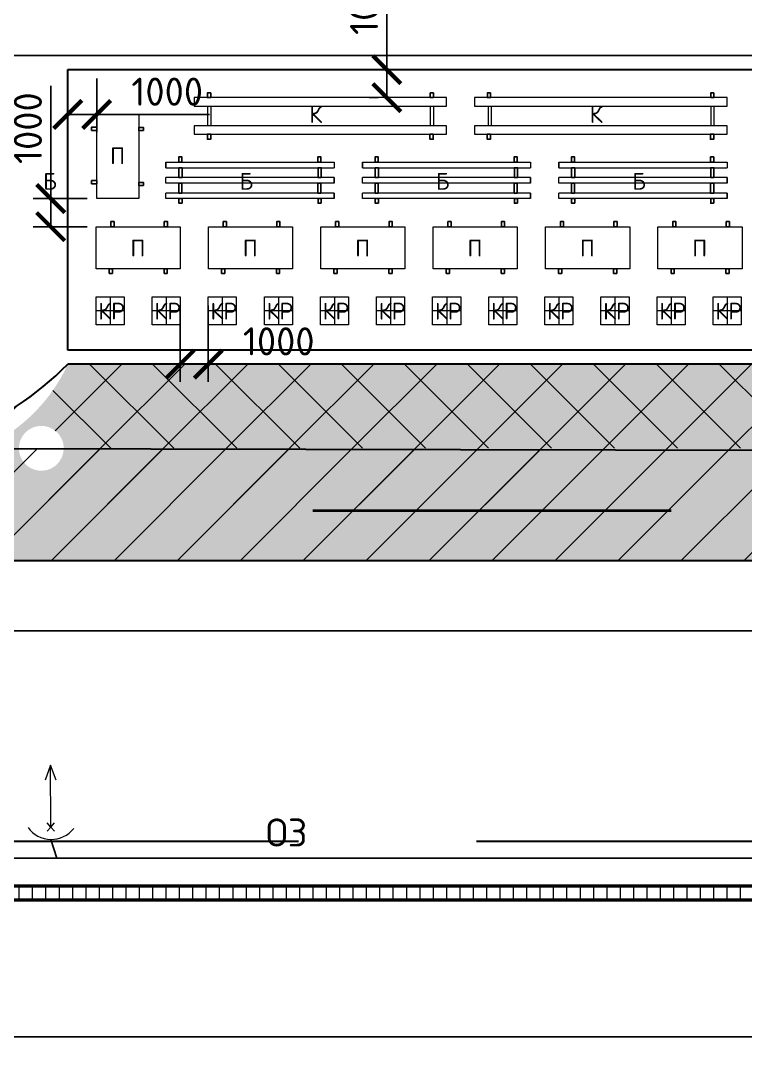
# Model space of a CAD drawing. Header units: millimetres. Extents: x -782 to 10910, y 3841 to 9763.
# Drawn here: x -583.3 to -531.6, y 4421.6 to 4495.3 of the extents above; entities that cross this region are included whole.
import ezdxf

# ---------------------------------------------------------------- set-up
doc = ezdxf.new("R2010")
doc.units = ezdxf.units.MM
doc.linetypes.add('штриховая2', pattern=[9.524999999999999, 6.349999999999999, -3.174999999999999])
doc.layers.add('!ОНенес!', color=6, linetype='Continuous', lineweight=40)
doc.layers.add('красный', color=1, linetype='Continuous', lineweight=30)
doc.layers.add('1', color=7, linetype='Continuous')
doc.styles.add('2.5', font='isocpeur.ttf', dxfattribs={"height": 2})
doc.styles.add('Isocpeur', font='isocpeur.ttf')
doc.dimstyles.new('М500 стройгенп', dxfattribs={"dimtxt": 2, "dimasz": 2, "dimexe": 1.25, "dimexo": 0.625, "dimtad": 1, "dimlfac": 500, "dimtxsty": '2.5', "dimblk": 'ARCHTICK', "dimcen": 2.5, "dimadec": 0, "dimazin": 0, "dimtfac": 1, "dimtmove": 0, "dimatfit": 3, "dimfxl": 1, "dimarcsym": 0})
pattern_1 = [(49.99999999999999, (0, 0), (4.5546167249001, -0.3984771384725772), [0.4762500000000001, -5.23875]), (355, (0, 0), (-0.8810855356242335, 4.776421130975879), [0.381, -4.19101460425]), (100.4514447, (0.379550175, -0.0332063375), (3.673531177258832, 4.377943797804877), [0.40475022, -4.452256114999999]), (46.18420000000002, (0, 1.27), (6.776976022303248, -1.051058198318179), [0.7143749999999999, -7.858124999999999]), (96.63555760999996, (0.5647475000000001, 1.1824125), (5.935103351287576, 6.185653114943038), [0.6071255785, -6.678390204]), (351.1841511700001, (0, 1.27), (5.935103351624426, 6.185653114638317), [0.5714991767500001, -6.286493298]), (21, (0.635, 0.9525000000000001), (3.790359781728312, -2.55662995467719), [0.4762500000000001, -5.23875]), (326.0000000000001, (0.635, 0.9525000000000001), (1.545050708691177, 4.604699153057981), [0.381, -4.191]), (71.45144499999999, (0.950863315, 0.7394475025), (5.335410481967904, 2.048069222147631), [0.40475022, -4.45224844]), (37.50000000000001, (0, 0), (0.07721508126479543, 2.113875971828828), [0, -4.1402, 0, -4.2545, 0, -4.206875]), (7.499999999999999, (0, 0), (1.670491562757644, 2.504514370452988), [0, -2.4257, 0, -4.04495, 0, -1.603375]), (327.5, (-1.41605, 0), (3.389764879171785, -0.1432185998168361), [0, -1.5875, 0, -4.953, 0, -6.57225]), (317.5, (-2.05105, 0), (3.703229534650451, 0.6356622758333258), [0, -2.06375, 0, -3.2893, 0, -4.66725])]
pattern_2 = [(45, (0, 0), (-2.245064030267288, 2.245064030267288), [])]

# ---------------------------------------------------------------- blocks, each defined once
blk = doc.blocks.new('_ArchTick')
at = {"color": 0, "linetype": 'ByBlock', "const_width": 0.15}
blk.add_lwpolyline([(-0.5, -0.5), (0.5, 0.5)], dxfattribs=at)
blk = doc.blocks.new('*D126')
at = {"color": 0, "lineweight": -2, "transparency": 16777216}
for p, q in [((-579.9461032466988, 4491.182408190056), (-579.9461032466988, 4487.357408190054)), ((-577.8856645068172, 4491.182408190056), (-577.8856645068172, 4487.357408190054)), ((-579.9461032466988, 4488.607408190054), (-577.8856645068172, 4488.607408190054)), ((-577.8856645068172, 4488.607408190054), (-569.8356645068172, 4488.607408190054))]:
    blk.add_line(p, q, dxfattribs=at)
at = {"layer": 'Defpoints', "color": 0, "lineweight": 25, "transparency": 16777216}
for p in [(-579.9461032466988, 4491.807408190056), (-577.8856645068172, 4491.807408190056), (-577.8856645068172, 4488.607408190054)]:
    blk.add_point(p, dxfattribs=at)
at = {"color": 0, "lineweight": -2, "transparency": 16777216, "xscale": 2, "yscale": 2, "zscale": 2, "rotation": 180}
blk.add_blockref('_ArchTick', (-579.9461032466988, 4488.607408190054), dxfattribs=at)
at = {"color": 0, "lineweight": -2, "transparency": 16777216, "xscale": 2, "yscale": 2, "zscale": 2}
blk.add_blockref('_ArchTick', (-577.8856645068172, 4488.607408190054), dxfattribs=at)
at = {"color": 0, "lineweight": 20, "transparency": 16777216, "insert": (-572.8606645068172, 4490.232408190054), "char_height": 2, "attachment_point": 5, "style": '2.5'}
blk.add_mtext('1000', dxfattribs=at)
blk = doc.blocks.new('*D127')
at = {"color": 0, "lineweight": -2, "transparency": 16777216}
for p, q in [((-581.1672672522927, 4482.607408190053), (-581.1672672522927, 4490.657408190054)), ((-578.5589426451461, 4482.607408190053), (-582.4172672522927, 4482.607408190053)), ((-581.1672672522927, 4480.607408190053), (-581.1672672522927, 4482.607408190053)), ((-578.5589426451461, 4480.607408190053), (-582.4172672522927, 4480.607408190053))]:
    blk.add_line(p, q, dxfattribs=at)
at = {"layer": 'Defpoints', "color": 0, "lineweight": 20, "transparency": 16777216}
for p in [(-581.1672672522927, 4482.607408190053), (-577.9339426451461, 4482.607408190053), (-577.9339426451461, 4480.607408190053)]:
    blk.add_point(p, dxfattribs=at)
at = {"color": 0, "lineweight": -2, "transparency": 16777216, "xscale": 2, "yscale": 2, "zscale": 2}
for p, rotation in [((-581.1672672522927, 4482.607408190053), 90), ((-581.1672672522927, 4480.607408190053), 270)]:
    blk.add_blockref('_ArchTick', p, dxfattribs=dict(at, rotation=rotation))
at = {"color": 0, "lineweight": 20, "transparency": 16777216, "insert": (-582.7922672522935, 4487.632408190053), "char_height": 2, "attachment_point": 5, "rotation": 90, "style": '2.5'}
blk.add_mtext('1000', dxfattribs=at)
blk = doc.blocks.new('*D128')
at = {"color": 0, "lineweight": -2, "transparency": 16777216}
for p, q in [((-571.9339493118123, 4474.982408190053), (-571.9339493118123, 4469.557408190056)), ((-569.9339493118123, 4474.982408190053), (-569.9339493118123, 4469.557408190056)), ((-571.9339493118123, 4470.807408190056), (-569.9339493118123, 4470.807408190056)), ((-569.9339493118123, 4470.807408190056), (-561.8839493118123, 4470.807408190056))]:
    blk.add_line(p, q, dxfattribs=at)
at = {"layer": 'Defpoints', "color": 0, "lineweight": 20, "transparency": 16777216}
for p in [(-571.9339493118123, 4475.607408190053), (-569.9339493118123, 4475.607408190053), (-569.9339493118123, 4470.807408190056)]:
    blk.add_point(p, dxfattribs=at)
at = {"color": 0, "lineweight": -2, "transparency": 16777216, "xscale": 2, "yscale": 2, "zscale": 2, "rotation": 180}
blk.add_blockref('_ArchTick', (-571.9339493118123, 4470.807408190056), dxfattribs=at)
at = {"color": 0, "lineweight": -2, "transparency": 16777216, "xscale": 2, "yscale": 2, "zscale": 2}
blk.add_blockref('_ArchTick', (-569.9339493118123, 4470.807408190056), dxfattribs=at)
at = {"color": 0, "lineweight": 20, "transparency": 16777216, "insert": (-564.9089493118123, 4472.432408190056), "char_height": 2, "attachment_point": 5, "style": '2.5'}
blk.add_mtext('1000', dxfattribs=at)
blk = doc.blocks.new('*D129')
at = {"color": 0, "lineweight": -2, "transparency": 16777216}
for p, q in [((-557.1990986658657, 4491.807408190056), (-557.1990986658657, 4499.857408190056)), ((-557.8240986658657, 4491.807408190056), (-558.4490986658657, 4491.807408190056)), ((-557.1990986658657, 4489.807408190056), (-557.1990986658657, 4491.807408190056)), ((-557.8240986658657, 4489.807408190056), (-558.4490986658657, 4489.807408190056))]:
    blk.add_line(p, q, dxfattribs=at)
at = {"layer": 'Defpoints', "color": 0, "lineweight": 20, "transparency": 16777216}
for p in [(-557.1990986658657, 4491.807408190056), (-557.1990986658657, 4491.807408190056), (-557.1990986658657, 4489.807408190056)]:
    blk.add_point(p, dxfattribs=at)
at = {"color": 0, "lineweight": -2, "transparency": 16777216, "xscale": 2, "yscale": 2, "zscale": 2}
for p, rotation in [((-557.1990986658657, 4491.807408190056), 90), ((-557.1990986658657, 4489.807408190056), 270)]:
    blk.add_blockref('_ArchTick', p, dxfattribs=dict(at, rotation=rotation))
at = {"color": 0, "lineweight": 20, "transparency": 16777216, "insert": (-558.8240986658665, 4496.832408190056), "char_height": 2, "attachment_point": 5, "rotation": 90, "style": '2.5'}
blk.add_mtext('1000', dxfattribs=at)
blk = doc.blocks.new('*D64')
at = {"color": 0, "lineweight": -2, "transparency": 16777216}
for p, q in [((-644.9461032466988, 4431.968296754376), (-644.9461032466988, 4421.607434472675)), ((-313.3534659884544, 4431.968296754378), (-313.3534659884544, 4421.607434472675)), ((-644.9461032466988, 4422.857434472675), (-313.3534659884544, 4422.857434472675))]:
    blk.add_line(p, q, dxfattribs=at)
at = {"layer": 'Defpoints', "color": 0, "lineweight": 20, "transparency": 16777216}
for p in [(-644.9461032466988, 4432.593296754376), (-313.3534659884544, 4432.593296754378), (-313.3534659884544, 4422.857434472675)]:
    blk.add_point(p, dxfattribs=at)
at = {"color": 0, "lineweight": -2, "transparency": 16777216, "xscale": 2, "yscale": 2, "zscale": 2, "rotation": 180}
blk.add_blockref('_ArchTick', (-644.9461032466988, 4422.857434472675), dxfattribs=at)
at = {"color": 0, "lineweight": -2, "transparency": 16777216, "xscale": 2, "yscale": 2, "zscale": 2}
blk.add_blockref('_ArchTick', (-313.3534659884544, 4422.857434472675), dxfattribs=at)
at = {"color": 0, "lineweight": 20, "transparency": 16777216, "insert": (-481.3426021138325, 4424.482434472675), "char_height": 2, "attachment_point": 5, "style": '2.5'}
blk.add_mtext('165000', dxfattribs=at)
blk = doc.blocks.new('*D220')
at = {"color": 0, "lineweight": -2, "transparency": 16777216}
for p, q in [((-605.9461032466988, 4508.682408190056), (-605.9461032466988, 4491.572598708639)), ((-371.9461032466988, 4508.682408190056), (-371.9461032466988, 4491.572598708639)), ((-371.9461032466988, 4492.822598708639), (-605.9461032466988, 4492.822598708639))]:
    blk.add_line(p, q, dxfattribs=at)
at = {"layer": 'Defpoints', "color": 0, "lineweight": 25, "transparency": 16777216}
for p in [(-605.9461032466988, 4509.307408190056), (-371.9461032466988, 4509.307408190056), (-605.9461032466988, 4492.822598708639)]:
    blk.add_point(p, dxfattribs=at)
at = {"color": 0, "lineweight": -2, "transparency": 16777216, "xscale": 2, "yscale": 2, "zscale": 2, "rotation": 180}
blk.add_blockref('_ArchTick', (-605.9461032466988, 4492.822598708639), dxfattribs=at)
at = {"color": 0, "lineweight": -2, "transparency": 16777216, "xscale": 2, "yscale": 2, "zscale": 2}
blk.add_blockref('_ArchTick', (-371.9461032466988, 4492.822598708639), dxfattribs=at)
at = {"color": 0, "lineweight": 25, "transparency": 16777216, "insert": (-488.9461032466988, 4494.447598708639), "char_height": 2, "attachment_point": 5, "style": '2.5'}
blk.add_mtext('117000', dxfattribs=at)

msp = doc.modelspace()

# ---------------------------------------------------------------- hatches: boundary and pattern name
at = {"layer": '!ОНенес!', "lineweight": 40}
h = msp.add_hatch(color=7, dxfattribs=at)
h.paths.add_polyline_path([(-556.7554691015976, 4458.910531687036), (-556.7554691015976, 4460.350412389037), (-562.4849404742017, 4460.350412389037)])
h.paths.add_polyline_path([(-556.7554691015976, 4460.350412389037), (-556.7554691015976, 4461.790293091858), (-562.4849404742017, 4460.350412389037)])
at = {"lineweight": 20}
h = msp.add_hatch(dxfattribs=at)
h.set_pattern_fill('ANSI31', color=256, scale=0.3, angle=45)
h.set_pattern_definition([(90, (-2824.641009548097, 1373.797206968949), (-0.9524999999999999, 1.665334536937735e-16), [])])
h.paths.add_polyline_path([(-313.3534659884535, 4706.536249929312), (-314.3534659884535, 4706.536249929312), (-644.9461032466984, 4706.536249929312), (-643.9461032466988, 4705.536249929311), (-314.3534659884535, 4705.536249929312)])
h.paths.add_polyline_path([(-314.3534659884535, 4433.593296754378), (-643.9461032466988, 4433.593296754378), (-644.9461032466988, 4432.593296754376), (-313.3534659884544, 4432.593296754378)])
at = {"lineweight": 25}
h = msp.add_hatch(dxfattribs=at)
h.set_pattern_fill('ANSI31', color=256)
h.set_pattern_definition(pattern_2)
h.paths.add_polyline_path([(-368.1916605622629, 4463.807408190056), (-373.7283456431924, 4463.807408190056), (-373.7283456431924, 4456.807408190056), (-369.1486209624317, 4456.807408190056)])
h.paths.add_polyline_path([(-395.838756261034, 4466.392731784093), (-395.5253050714422, 4468.691212416879, -0.03353100449884384), (-397.9461032466988, 4470.807408190054), (-579.9461032466959, 4470.807408190056, -0.03354647398957142), (-582.3680811724714, 4468.69031315512), (-582.0539722303693, 4466.392660510007, -0.4545915318646008), (-580.2372572263979, 4464.807408190056), (-397.6549492670002, 4464.807408190056, -0.4544922049375328)])
h.paths.add_polyline_path([(-369.7486673675742, 4685.053568050414), (-370.8281433262089, 4685.160867044788, -0.09732023512879193), (-378.9988944096926, 4680.813979056153), (-608.7435808536252, 4680.807442403994), (-609.8387670837255, 4672.796344338337, -0.0717378835690952), (-603.0621590627513, 4673.80712758524), (-596.9166659951694, 4673.836845441572, -0.1642697527778018), (-582.3680811724723, 4668.924503224986), (-582.053972230369, 4671.222155870106, -0.374956443914206), (-583.4372518930646, 4672.807408190056, -1), (-580.2372572263979, 4672.807408190056), (-397.6549492670002, 4672.807408190056, -1), (-394.4549546003336, 4672.807408190056, -0.3814580014088506), (-395.874354523561, 4671.217635866062), (-395.5563859935843, 4668.870433779938, -0.1647039980502067), (-380.9755404982268, 4673.807408190056), (-368.2251833268003, 4673.807408190056)])
h.paths.add_polyline_path([(-603.6966593037396, 4674.934966363061, -1), (-603.376659837073, 4674.934966363061, -1)], flags=16)
h.paths.add_polyline_path([(-395.874354523561, 4671.217635866062, -0.4477457859452423), (-397.6549492670002, 4672.807408190056), (-580.2372572263979, 4672.807408190056, -0.4545915318644101), (-582.053972230369, 4671.222155870106), (-582.3680811724723, 4668.924503224986, -0.03354647398949227), (-579.9461032467013, 4666.807408190056), (-397.9161832747109, 4666.807838252838, -0.0326823463613555), (-395.5563859935843, 4668.870433779938)])
h.paths.add_polyline_path([(-468.0713087692749, 4672.209808102666), (-468.0713087692749, 4678.809808102666), (-472.8713087692749, 4678.809808102666), (-472.8713087692749, 4672.209808102666)], flags=24)
h.paths.add_polyline_path([(-468.0713087692749, 4664.861306282694), (-468.0713087692749, 4671.461306282695), (-472.8713087692749, 4671.461306282695), (-472.8713087692749, 4664.861306282694)], flags=9)
h.paths.add_polyline_path([(-568.0089493118123, 4665.132408190056), (-561.8089493118123, 4665.132408190056), (-561.8089493118123, 4669.932408190056), (-568.0089493118123, 4669.932408190056)], flags=9)
at = {"lineweight": 20}
h = msp.add_hatch(dxfattribs=at)
h.set_pattern_fill('AR-CONC', color=256, scale=0.025)
h.set_pattern_definition(pattern_1)
h.paths.add_polyline_path([(-316.3534659884531, 4463.807408190056), (-368.1916605622628, 4463.807408190056), (-369.1486209624318, 4456.807408190056), (-316.3534659884531, 4456.807408190056)])
edge = h.paths.add_edge_path()
edge.add_line((-368.1916605622628, 4463.807408190056), (-387.0371433851274, 4463.807408190055))
edge.add_arc((-387.0371433851278, 4475.807794280153), 12.00038609009789, 223.8666246052217, 270.0000000000019, ccw=False)
edge.add_line((-395.6888805779704, 4467.491742942084), (-395.8387562610337, 4466.392731784093))
edge.add_arc((-396.0549519336673, 4464.807408190057), 1.599997333333696, 0, 82.23429528159272, ccw=False)
edge.add_arc((-396.0549519336669, 4464.807408190056), 1.599997333333249, -180, 3.26281224261038e-11, ccw=False)
edge.add_line((-397.6549492670001, 4464.807408190056), (-580.237257226398, 4464.807408190056))
edge.add_arc((-581.8372545597313, 4464.807408190056), 1.599997333333249, -180.00000000003251, 0, ccw=False)
edge.add_arc((-581.8372545597312, 4464.807408190057), 1.599997333333363, 97.78457086961703, 180, ccw=False)
edge.add_line((-582.0539722303693, 4466.392660510007), (-582.2041141804307, 4467.490922935752))
edge.add_arc((-590.8550631082702, 4475.807794280155), 12.00038609009884, 269.9999999999995, 316.12794468862, ccw=False)
edge.add_line((-590.8550631082703, 4463.807408190056), (-609.7005459311349, 4463.807408190056))
edge.add_line((-609.7005459311349, 4463.807408190056), (-608.7435855309664, 4456.807408190056))
edge.add_line((-608.7435855309664, 4456.807408190056), (-369.1486209624318, 4456.807408190056))
edge.add_line((-369.1486209624318, 4456.807408190056), (-368.1916605622628, 4463.807408190056))
edge = h.paths.add_edge_path()
edge.add_arc((-387.0371433851281, 4475.807794280154), 12.00038609009829, 204.6255012376261, 223.866624605226, ccw=False)
edge.add_line((-397.9461032466988, 4470.807408190054), (-490.6938527047178, 4470.807408190055))
edge.add_arc((-491.8277452490292, 4471.200196807455), 1.199997999999974, 199.1064572786452, 340.89354272135483, ccw=False)
edge.add_line((-492.9616377933407, 4470.807408190055), (-579.9461032466988, 4470.807408190056))
edge.add_arc((-590.8550631082711, 4475.807794280154), 12.00038609009891, 316.12794468862614, 335.37449876238486, ccw=False)
edge.add_line((-582.2041141804307, 4467.490922935752), (-582.0539722303693, 4466.392660510007))
edge.add_arc((-581.8372545597322, 4464.807408190056), 1.599997333334146, 0, 97.78457086957633, ccw=False)
edge.add_line((-580.237257226398, 4464.807408190056), (-397.6549492670001, 4464.807408190056))
edge.add_arc((-396.0549519336665, 4464.807408190057), 1.59999733333359, 82.23429528161893, 180.0000000000326, ccw=False)
edge.add_line((-395.8387562610337, 4466.392731784093), (-395.6888805779704, 4467.491742942084))
edge = h.paths.add_edge_path()
edge.add_line((-369.1734526398668, 4680.807408190056), (-608.7435855309659, 4680.807408190056))
edge.add_line((-608.7435855309659, 4680.807408190056), (-609.7005459311345, 4673.807408190056))
edge.add_line((-609.7005459311345, 4673.807408190056), (-590.8550631082703, 4673.807408190056))
edge.add_arc((-590.8550631082702, 4661.807022099957), 12.0003860900988, 43.872055311379995, 90.00000000000051, ccw=False)
edge.add_line((-582.2041141804307, 4670.12389344436), (-582.0539722303693, 4671.222155870106))
edge.add_arc((-581.8372545597312, 4672.807408190056), 1.599997333333383, 180, 262.215429130383, ccw=False)
edge.add_arc((-581.8372545597313, 4672.807408190056), 1.599997333333249, 0, 180, ccw=False)
edge.add_line((-580.237257226398, 4672.807408190056), (-397.6549492670001, 4672.807408190056))
edge.add_arc((-396.0549519336669, 4672.807408190056), 1.599997333333249, 0, 180, ccw=False)
edge.add_arc((-396.0549519336672, 4672.807408190056), 1.59999733333359, -83.51900906518682, 0, ccw=False)
edge.add_line((-395.8743545235611, 4671.217635866062), (-395.5563859935843, 4668.870433779938))
edge.add_arc((-336.1146253661768, 4576.116626215895), 110.1662004614554, 117.53133097450839, 122.65399106846729, ccw=False)
edge.add_line((-387.0371433851274, 4673.807408190057), (-368.2251833268001, 4673.807408190056))
edge.add_line((-368.2251833268001, 4673.807408190056), (-369.1734526398668, 4680.807408190056))
edge = h.paths.add_edge_path()
edge.add_line((-608.7435855309659, 4680.807408190056), (-617.9944806539261, 4680.807408190056))
edge.add_line((-617.9944806539261, 4680.807408190056), (-617.9903672835039, 4673.414839278554))
edge.add_arc((-614.9461032467007, 4661.807408190056), 11.99999999999999, 89.99999999999142, 104.69589656606999, ccw=False)
edge.add_line((-614.9461032466988, 4673.807408190056), (-609.7005459311345, 4673.807408190056))
edge.add_line((-609.7005459311345, 4673.807408190056), (-608.7435855309659, 4680.807408190056))
edge = h.paths.add_edge_path()
edge.add_line((-395.5563859935843, 4668.870433779938), (-395.8743545235611, 4671.217635866062))
edge.add_arc((-396.0549519336666, 4672.807408190056), 1.59999733333354, 180, 276.480990934791, ccw=False)
edge.add_line((-397.6549492670001, 4672.807408190056), (-580.237257226398, 4672.807408190056))
edge.add_arc((-581.8372545597306, 4672.807408190055), 1.599997333332567, -97.78457086964158, 3.26281224261038e-11, ccw=False)
edge.add_line((-582.0539722303693, 4671.222155870106), (-582.2041141804307, 4670.12389344436))
edge.add_arc((-590.8550631082711, 4661.807022099958), 12.00038609009887, 24.625501237615197, 43.87205531137391, ccw=False)
edge.add_line((-579.9461032466988, 4666.807408190056), (-495.3362340621907, 4666.807408190057))
edge.add_arc((-494.7502566779731, 4665.760209209352), 1.199997999999775, 60.77008879751702, 119.22991120248301, ccw=False)
edge.add_line((-494.1642792937555, 4666.807408190057), (-397.9461032466988, 4666.807408190058))
edge.add_arc((-395.8058361411876, 4666.743801775387), 2.141212053702449, 83.3098781517865, 178.2977326767353, ccw=False)
h.paths.add_polyline_path([(-493.9975630162967, 4666.092173083482), (-490.7575684162966, 4666.092173083482), (-490.7575684162966, 4666.807408190057), (-493.9975630162967, 4666.807408190057)])
h.paths.add_polyline_path([(-368.2251833268001, 4673.807408190056), (-316.3534659884535, 4673.807408190056), (-316.3534659884535, 4680.807408190056), (-369.1734526398668, 4680.807408190056)])
edge = h.paths.add_edge_path()
edge.add_arc((-609.9461032466985, 4656.807408190055), 24.0000000000004, 109.5918062684614, 179.9999999999978)
edge.add_line((-633.9461032466988, 4656.807408190056), (-633.9461032466984, 4480.807408190052))
edge.add_arc((-609.9461032467011, 4480.807408190051), 23.99999999999727, 179.9999999999978, 270.0000000000054)
edge.add_line((-609.9461032466988, 4456.807408190054), (-608.7435855309664, 4456.807408190056))
edge.add_line((-608.7435855309664, 4456.807408190056), (-609.7005459311349, 4463.807408190056))
edge.add_line((-609.7005459311349, 4463.807408190056), (-614.9461032466988, 4463.807408190056))
edge.add_arc((-637.9166659951774, 4452.836845441578), 25.45584412271741, 25.52877936551009, 64.47122063448796)
edge.add_line((-626.9461032466984, 4475.807408190056), (-626.9461032466988, 4661.807408190057))
edge.add_arc((-614.9461032467029, 4661.807408190058), 11.99999999999591, 104.6958965660634, 180.0000000000043, ccw=False)
edge.add_line((-617.9903672835038, 4673.414839278552), (-617.9937075255318, 4679.417938156673))
at = {"lineweight": 25}
h = msp.add_hatch(dxfattribs=at)
h.set_pattern_fill('AR-CONC', color=256, scale=0.025)
h.set_pattern_definition(pattern_1)
h.paths.add_polyline_path([(-583.4372518930646, 4464.807408190057, -0.3749564439141822), (-582.0539722303693, 4466.392660510007), (-582.2041141804308, 4467.490922935752, -0.204033737675322), (-590.8550631082705, 4463.807408190056), (-602.9461032466988, 4463.807408190056, -0.07295313050703632), (-609.8387670837262, 4464.818472041775), (-608.7435855309665, 4456.807408190056), (-375.2283456431924, 4456.807408190056), (-375.2283456431924, 4463.807408190056), (-387.0371433851275, 4463.807408190055, -0.07788613496386315), (-390.7084414081945, 4464.382784996251), (-394.4599769532101, 4464.680734284335, -0.961137780494143), (-397.6549492670002, 4464.807408190056), (-580.2372572263979, 4464.807408190056, -1)])
h.paths.add_polyline_path([(-633.514712618641, 4548.873557491696), (-626.914712618641, 4548.873557491696), (-626.914712618641, 4553.673557491697), (-633.514712618641, 4553.673557491697)], flags=24)
h.paths.add_polyline_path([(-632.0211032466989, 4479.706117698785), (-625.4211032466989, 4479.706117698785), (-625.4211032466989, 4484.506117698786), (-632.0211032466989, 4484.506117698786)], flags=24)
h.paths.add_polyline_path([(-634.1330646529047, 4600.84393683831), (-630.4430708029047, 4600.84393683831), (-630.4430708029047, 4605.163929638309), (-634.1330646529047, 4605.163929638309)], flags=9)
h.paths.add_polyline_path([(-468.0713087692749, 4457.905008277443), (-468.0713087692749, 4464.505008277443), (-472.8713087692749, 4464.505008277443), (-472.8713087692749, 4457.905008277443)], flags=24)
edge = h.paths.add_edge_path()
edge.add_arc((-609.9461032467025, 4656.807408190058), 23.99999999999636, 109.5916018314281, 180)
edge.add_line((-633.9461032466988, 4656.807408190056), (-633.9461032466988, 4480.807408190055))
edge.add_arc((-609.9461032466982, 4480.807408190055), 24.00000000000068, 180, 269.9999999999984)
edge.add_line((-609.9461032466988, 4456.807408190054), (-608.7435855309662, 4456.807408190055))
edge.add_line((-608.7435855309662, 4456.807408190055), (-609.7005459311349, 4463.807408190056))
edge.add_line((-609.7005459311349, 4463.807408190056), (-609.838767083726, 4464.818472041775))
edge.add_arc((-602.946103246698, 4487.807408190057), 24.00000000000118, 180.0000000000022, 253.3099412232823, ccw=False)
edge.add_line((-626.9461032466988, 4487.807408190056), (-626.9461032466988, 4661.807408190056))
edge.add_arc((-614.9461032466974, 4661.807408190056), 12.00000000000148, 104.695371507521, 180, ccw=False)
edge.add_line((-617.9902609128695, 4673.414867175705), (-617.9936268488677, 4679.417966871179))
at = {"lineweight": 20}
h = msp.add_hatch(dxfattribs=at)
h.set_pattern_fill('ANSI31', color=256, angle=90)
h.set_pattern_definition([(135, (-2824.641009548097, 1373.797206968949), (-2.245064030267288, -2.245064030267288), [])])
h.paths.add_polyline_path([(-579.9461032466988, 4470.807408190056, -0.08417691247348844), (-582.2041141804307, 4467.490922935752), (-582.0539722303693, 4466.392660510007, -0.4545915318646024), (-580.237257226398, 4464.807408190056), (-397.6549492670001, 4464.807408190056, -0.4544922049375297), (-395.8387562610342, 4466.392731784093), (-395.6888805779704, 4467.491742942084, -0.0841530486918285), (-397.9461032466988, 4470.807408190054), (-490.6938527047178, 4470.807408190055, -0.7118923099456058), (-492.9616377933407, 4470.807408190055)])
h.paths.add_polyline_path([(-580.237257226398, 4672.807408190056, -0.4545915318645994), (-582.0539722303693, 4671.222155870106), (-582.2041141804307, 4670.12389344436, -0.08417691247348781), (-579.9461032466988, 4666.807408190056), (-495.3362340621907, 4666.807408190057, -0.2607592432923631), (-494.1642792937555, 4666.807408190057), (-397.9461032466984, 4666.807408190058, -0.08316455394183549), (-395.7214667589715, 4670.089038391293), (-395.8743545235611, 4671.217635866062, -0.4477457859452445), (-397.6549492670001, 4672.807408190056)])
h.paths.add_polyline_path([(-493.9951801482662, 4666.15256148437), (-488.5951801482661, 4666.15256148437), (-488.5951801482661, 4670.952561484371), (-493.9951801482662, 4670.952561484371)], flags=9)
h.paths.add_polyline_path([(-360.2905289353744, 4665.506475931948), (-355.2905289353744, 4665.506475931948), (-355.2905289353744, 4670.306475931948), (-360.2905289353744, 4670.306475931948)], flags=9)
at = {"lineweight": 25}
h = msp.add_hatch(dxfattribs=at)
h.set_pattern_fill('ANSI31', color=256)
h.set_pattern_definition(pattern_2)
h.paths.add_polyline_path([(-602.9461032466988, 4463.807408190056, -0.231549939259051), (-621.8965469257079, 4473.080538720657), (-623.5438092571276, 4461.031099352106, 0.1517332836218051), (-609.9461032466988, 4456.807408190055), (-375.2283456431924, 4456.807408190056), (-375.2283456431925, 4463.807408190056), (-382.1638676928111, 4463.807408190056, -0.1515930964163841), (-395.5253050714422, 4468.691212416879), (-395.838756261034, 4466.392731784093, -0.3750503393630281), (-394.4549546003335, 4464.807408190057, -0.8648688944112984), (-397.5884411640691, 4464.350897240665), (-589.9322015663248, 4464.816758935629, -0.05730170467234609), (-595.325776870934, 4463.830756658066, -0.1956968750888921), (-596.5310145070068, 4463.781069619197, -0.004017397512706301), (-596.9166659951782, 4463.777970938528)])
h.paths.add_polyline_path([(-468.0713087692749, 4457.905008277443), (-468.0713087692749, 4464.505008277443), (-472.8713087692749, 4464.505008277443), (-472.8713087692749, 4457.905008277443)], flags=24)
h = msp.add_hatch(dxfattribs=at)
h.set_pattern_fill('ANSI31', color=256)
h.set_pattern_definition(pattern_2)
h.paths.add_polyline_path([(-375.2283456431924, 4463.807408190056), (-382.1638676928111, 4463.807408190056, -0.1515930964163841), (-395.5253050714422, 4468.691212416879), (-395.838756261034, 4466.392731784093, -0.3750503393630304), (-394.4549546003336, 4464.807408190057, -1), (-397.6549492670002, 4464.807408190056), (-580.2372572263979, 4464.807408190056, -1), (-583.4372518930646, 4464.807408190057, -0.3749564439141833), (-582.0539722303693, 4466.392660510007), (-582.3680811724714, 4468.69031315512, -0.1642697527779234), (-596.9166659951779, 4463.777970938528), (-602.9461032466995, 4463.807408190056, -0.07295313050702944), (-609.8387670837262, 4464.818472041775), (-608.7435855309665, 4456.807408190056), (-375.2283456431924, 4456.807408190056)])

# ---------------------------------------------------------------- linework, layer by layer
at = {"layer": '!ОНенес!', "color": 7, "lineweight": 40}
msp.add_line((-536.934570760563, 4460.350412389038), (-562.4849404742017, 4460.350412389038), dxfattribs=at)
at = {"lineweight": 30}
for p, q in [((-579.9461032466988, 4491.807408190056), (-397.9461032466988, 4491.807408190056)), ((-579.9461032466988, 4481.807408190056), (-579.9461032466988, 4491.807408190056)), ((-579.9461032466988, 4471.807408190056), (-579.9461032466988, 4481.807408190056)), ((-397.9461032466988, 4471.807408190056), (-579.9461032466988, 4471.807408190056)), ((-397.9461032466988, 4470.807408190054), (-579.9461032466988, 4470.807408190056)), ((-589.9322015661226, 4464.816758935628), (-396.0517678438273, 4464.347175377081)), ((-609.9461032466988, 4456.807408190056), (-304.4982763895532, 4456.807408190056))]:
    msp.add_line(p, q, dxfattribs=at)
at = {"lineweight": 20}
for p, q in [((-552.9461032466988, 4489.807408190056), (-570.9461032466988, 4489.807408190056)), ((-570.9461032466988, 4489.807408190056), (-570.9461032466988, 4489.207408190056)), ((-552.9461032466988, 4489.207408190056), (-552.9461032466988, 4489.807408190056)), ((-532.9461032466988, 4489.807408190055), (-550.9461032466988, 4489.807408190056)), ((-550.9461032466988, 4489.807408190056), (-550.9461032466988, 4489.207408190056)), ((-532.9461032466988, 4489.207408190056), (-532.9461032466988, 4489.807408190055)), ((-570.9461032466988, 4489.207408190056), (-552.9461032466988, 4489.207408190056)), ((-569.9872630566188, 4489.207408190056), (-569.9872630566183, 4487.807408190056)), ((-569.7594255827953, 4489.207408190056), (-569.7594255827948, 4487.807408190056)), ((-554.1078015949174, 4489.207408190056), (-554.107801594917, 4487.807408190055)), ((-553.879964121094, 4489.207408190056), (-553.8799641210935, 4487.807408190055)), ((-550.9461032466988, 4489.207408190056), (-532.9461032466988, 4489.207408190056)), ((-549.9872630566188, 4489.207408190056), (-549.9872630566183, 4487.807408190055)), ((-549.7594255827953, 4489.207408190056), (-549.7594255827948, 4487.807408190055)), ((-534.1078015949174, 4489.207408190055), (-534.107801594917, 4487.807408190054)), ((-533.879964121094, 4489.207408190055), (-533.8799641210935, 4487.807408190054)), ((-577.8856645068172, 4482.607408190053), (-577.8856645068172, 4488.607408190054)), ((-577.8856645068172, 4488.607408190054), (-574.8856645068172, 4488.607408190054)), ((-574.8856645068172, 4488.607408190053), (-574.8856645068172, 4482.607408190053)), ((-552.9461032466988, 4487.807408190055), (-570.9461032466988, 4487.807408190056)), ((-570.9461032466988, 4487.807408190056), (-570.9461032466988, 4487.207408190056)), ((-552.9461032466988, 4487.207408190056), (-552.9461032466988, 4487.807408190055)), ((-532.9461032466988, 4487.807408190054), (-550.9461032466988, 4487.807408190055)), ((-550.9461032466988, 4487.807408190055), (-550.9461032466988, 4487.207408190055)), ((-532.9461032466988, 4487.207408190055), (-532.9461032466988, 4487.807408190054)), ((-570.9461032466988, 4487.207408190056), (-552.9461032466988, 4487.207408190056)), ((-550.9461032466988, 4487.207408190055), (-532.9461032466988, 4487.207408190055)), ((-572.9461032466988, 4485.207408190046), (-560.9461032466988, 4485.207408190046)), ((-572.9461032466988, 4484.793048836102), (-572.9461032466988, 4485.207408190046)), ((-572.9461032466988, 4485.207408190046), (-572.9461032466988, 4484.807408190047)), ((-572.9461032466988, 4484.807408190047), (-560.9461032466988, 4484.807408190047)), ((-560.9461032466988, 4485.207408190046), (-560.9461032466988, 4484.807408190047)), ((-558.9461032466988, 4485.207408190047), (-546.9461032466988, 4485.207408190047)), ((-558.9461032466988, 4484.793048836102), (-558.9461032466988, 4485.207408190047)), ((-558.9461032466988, 4485.207408190047), (-558.9461032466988, 4484.807408190047)), ((-558.9461032466988, 4484.807408190047), (-546.9461032466988, 4484.807408190047)), ((-546.9461032466988, 4485.207408190047), (-546.9461032466988, 4484.807408190047)), ((-544.9461032466988, 4485.207408190048), (-532.9461032466988, 4485.207408190048)), ((-544.9461032466988, 4484.793048836103), (-544.9461032466988, 4485.207408190048)), ((-544.9461032466988, 4485.207408190048), (-544.9461032466988, 4484.807408190048)), ((-544.9461032466988, 4484.807408190048), (-532.9461032466988, 4484.807408190048)), ((-532.9461032466988, 4485.207408190048), (-532.9461032466988, 4484.807408190048)), ((-572.9461032466988, 4483.707408190046), (-572.9461032466988, 4484.107408190047)), ((-560.9461032466988, 4484.107408190047), (-572.9461032466988, 4484.107408190047)), ((-560.9461032466988, 4484.107408190047), (-560.9461032466988, 4483.707408190046)), ((-560.9461032466988, 4483.707408190046), (-560.9461032466988, 4484.107408190047)), ((-558.9461032466988, 4483.707408190046), (-558.9461032466988, 4484.107408190048)), ((-546.9461032466988, 4484.107408190048), (-558.9461032466988, 4484.107408190048)), ((-546.9461032466988, 4484.107408190048), (-546.9461032466988, 4483.707408190047)), ((-546.9461032466988, 4483.707408190047), (-546.9461032466988, 4484.107408190048)), ((-544.9461032466988, 4483.707408190047), (-544.9461032466988, 4484.107408190048)), ((-532.9461032466988, 4484.107408190048), (-544.9461032466988, 4484.107408190048)), ((-532.9461032466988, 4484.107408190048), (-532.9461032466988, 4483.707408190048)), ((-532.9461032466988, 4483.707408190048), (-532.9461032466988, 4484.107408190048)), ((-560.9461032466988, 4483.707408190046), (-572.9461032466988, 4483.707408190046)), ((-546.9461032466988, 4483.707408190047), (-558.9461032466988, 4483.707408190046)), ((-532.9461032466988, 4483.707408190048), (-544.9461032466988, 4483.707408190047)), ((-574.8856645068172, 4482.607408190053), (-577.8856645068172, 4482.607408190053)), ((-572.9461032466988, 4482.607408190046), (-572.9461032466988, 4483.007408190047)), ((-560.9461032466988, 4483.007408190047), (-572.9461032466988, 4483.007408190047)), ((-560.9461032466988, 4482.607408190046), (-572.9461032466988, 4482.607408190046)), ((-560.9461032466988, 4483.007408190047), (-560.9461032466988, 4482.607408190046)), ((-560.9461032466988, 4482.607408190046), (-560.9461032466988, 4483.007408190047)), ((-558.9461032466988, 4482.607408190046), (-558.9461032466988, 4483.007408190047)), ((-546.9461032466988, 4483.007408190047), (-558.9461032466988, 4483.007408190047)), ((-546.9461032466988, 4482.607408190047), (-558.9461032466988, 4482.607408190046)), ((-546.9461032466988, 4483.007408190047), (-546.9461032466988, 4482.607408190047)), ((-546.9461032466988, 4482.607408190047), (-546.9461032466988, 4483.007408190047)), ((-544.9461032466988, 4482.607408190047), (-544.9461032466988, 4483.007408190047)), ((-532.9461032466988, 4483.007408190047), (-544.9461032466988, 4483.007408190047)), ((-532.9461032466988, 4482.607408190048), (-544.9461032466988, 4482.607408190047)), ((-532.9461032466988, 4483.007408190047), (-532.9461032466988, 4482.607408190048)), ((-532.9461032466988, 4482.607408190048), (-532.9461032466988, 4483.007408190047)), ((-577.9339426451461, 4477.607408190053), (-577.9339426451461, 4480.607408190053)), ((-577.9339426451461, 4480.607408190053), (-571.9339426451456, 4480.607408190053)), ((-571.9339426451456, 4480.607408190053), (-571.9339426451456, 4477.607408190053)), ((-569.9217820435929, 4477.607408190053), (-569.9217820435929, 4480.607408190053)), ((-569.9217820435929, 4480.607408190053), (-563.9217820435924, 4480.607408190053)), ((-563.9217820435924, 4480.607408190053), (-563.9217820435924, 4477.607408190053)), ((-561.9096214420397, 4477.607408190053), (-561.9096214420397, 4480.607408190053)), ((-561.9096214420397, 4480.607408190053), (-555.9096214420392, 4480.607408190053)), ((-555.9096214420392, 4480.607408190053), (-555.9096214420392, 4477.607408190053)), ((-553.8974608404865, 4477.607408190052), (-553.8974608404865, 4480.607408190052)), ((-553.8974608404865, 4480.607408190052), (-547.897460840486, 4480.607408190052)), ((-547.897460840486, 4480.607408190052), (-547.897460840486, 4477.607408190052)), ((-545.8853002389333, 4477.607408190052), (-545.8853002389333, 4480.607408190052)), ((-545.8853002389333, 4480.607408190052), (-539.8853002389328, 4480.607408190052)), ((-539.8853002389328, 4480.607408190052), (-539.8853002389328, 4477.607408190052)), ((-537.8731396373801, 4477.607408190052), (-537.8731396373801, 4480.607408190052)), ((-537.8731396373801, 4480.607408190052), (-531.8731396373796, 4480.607408190052)), ((-531.8731396373796, 4480.607408190052), (-531.8731396373796, 4477.607408190052)), ((-571.9339426451461, 4477.607408190053), (-577.9339426451461, 4477.607408190053)), ((-563.9217820435929, 4477.607408190053), (-569.9217820435929, 4477.607408190053)), ((-555.9096214420397, 4477.607408190053), (-561.9096214420397, 4477.607408190053)), ((-547.8974608404865, 4477.607408190052), (-553.8974608404865, 4477.607408190052)), ((-539.8853002389333, 4477.607408190052), (-545.8853002389333, 4477.607408190052)), ((-531.8731396373801, 4477.607408190052), (-537.8731396373801, 4477.607408190052))]:
    msp.add_line(p, q, dxfattribs=at)
at = {"lineweight": 13}
for p, q in [((-577.9339426451461, 4473.607411523387), (-577.9339426451461, 4475.607408190053)), ((-577.9339426451461, 4475.607408190053), (-575.9339459784792, 4475.607408190053)), ((-576.9339443118124, 4475.607408190053), (-576.9339443118124, 4473.607411523387)), ((-575.9339459784792, 4475.607408190053), (-575.9339459784792, 4473.607411523387)), ((-573.9339459784792, 4473.607411523387), (-573.9339459784792, 4475.607408190053)), ((-573.9339459784792, 4475.607408190053), (-571.9339493118123, 4475.607408190053)), ((-572.9339476451455, 4475.607408190053), (-572.9339476451455, 4473.607411523387)), ((-571.9339493118123, 4475.607408190053), (-571.9339493118123, 4473.607411523387)), ((-569.9339493118123, 4473.607411523387), (-569.9339493118123, 4475.607408190053)), ((-569.9339493118123, 4475.607408190053), (-567.9339526451454, 4475.607408190053)), ((-568.9339509784786, 4475.607408190053), (-568.9339509784786, 4473.607411523387)), ((-567.9339526451454, 4475.607408190053), (-567.9339526451454, 4473.607411523387)), ((-565.9339526451454, 4473.607411523387), (-565.9339526451454, 4475.607408190053)), ((-565.9339526451454, 4475.607408190053), (-563.9339559784785, 4475.607408190053)), ((-564.9339543118117, 4475.607408190053), (-564.9339543118117, 4473.607411523387)), ((-563.9339559784785, 4475.607408190053), (-563.9339559784785, 4473.607411523387)), ((-561.9339559784785, 4473.607411523387), (-561.9339559784785, 4475.607408190053)), ((-561.9339559784785, 4475.607408190053), (-559.9339593118116, 4475.607408190053)), ((-560.9339576451448, 4475.607408190053), (-560.9339576451448, 4473.607411523387)), ((-559.9339593118116, 4475.607408190053), (-559.9339593118116, 4473.607411523387)), ((-557.9339593118116, 4473.607411523387), (-557.9339593118116, 4475.607408190053)), ((-557.9339593118116, 4475.607408190053), (-555.9339626451447, 4475.607408190053)), ((-556.9339609784779, 4475.607408190053), (-556.9339609784779, 4473.607411523387)), ((-555.9339626451447, 4475.607408190053), (-555.9339626451447, 4473.607411523387)), ((-553.9339626451447, 4473.607411523387), (-553.9339626451447, 4475.607408190053)), ((-553.9339626451447, 4475.607408190053), (-551.9339659784778, 4475.607408190053)), ((-552.933964311811, 4475.607408190053), (-552.933964311811, 4473.607411523387)), ((-551.9339659784778, 4475.607408190053), (-551.9339659784778, 4473.607411523387)), ((-549.9339659784778, 4473.607411523387), (-549.9339659784778, 4475.607408190053)), ((-549.9339659784778, 4475.607408190053), (-547.9339693118109, 4475.607408190053)), ((-548.9339676451441, 4475.607408190053), (-548.9339676451441, 4473.607411523387)), ((-547.9339693118109, 4475.607408190053), (-547.9339693118109, 4473.607411523387)), ((-545.9339693118109, 4473.607411523387), (-545.9339693118109, 4475.607408190053)), ((-545.9339693118109, 4475.607408190053), (-543.933972645144, 4475.607408190053)), ((-544.9339709784772, 4475.607408190053), (-544.9339709784772, 4473.607411523387)), ((-543.933972645144, 4475.607408190053), (-543.933972645144, 4473.607411523387)), ((-541.933972645144, 4473.607411523387), (-541.933972645144, 4475.607408190053)), ((-541.933972645144, 4475.607408190053), (-539.9339759784771, 4475.607408190053)), ((-540.9339743118103, 4475.607408190053), (-540.9339743118103, 4473.607411523387)), ((-539.9339759784771, 4475.607408190053), (-539.9339759784771, 4473.607411523387)), ((-537.9339759784771, 4473.607411523387), (-537.9339759784771, 4475.607408190053)), ((-537.9339759784771, 4475.607408190053), (-535.9339793118102, 4475.607408190053)), ((-536.9339776451434, 4475.607408190053), (-536.9339776451434, 4473.607411523387)), ((-535.9339793118102, 4475.607408190053), (-535.9339793118102, 4473.607411523387)), ((-533.9339793118102, 4473.607411523387), (-533.9339793118102, 4475.607408190053)), ((-533.9339793118102, 4475.607408190053), (-531.9339826451433, 4475.607408190053)), ((-532.9339809784765, 4475.607408190053), (-532.9339809784765, 4473.607411523387)), ((-531.9339826451433, 4475.607408190053), (-531.9339826451433, 4473.607411523387)), ((-575.9339459784792, 4474.607409856721), (-577.9339426451461, 4474.607409856721)), ((-571.9339493118123, 4474.607409856721), (-573.9339459784792, 4474.607409856721)), ((-567.9339526451454, 4474.607409856721), (-569.9339493118123, 4474.607409856721)), ((-563.9339559784785, 4474.607409856721), (-565.9339526451454, 4474.607409856721)), ((-559.9339593118116, 4474.607409856721), (-561.9339559784785, 4474.607409856721)), ((-555.9339626451447, 4474.607409856721), (-557.9339593118116, 4474.607409856721)), ((-551.9339659784778, 4474.607409856721), (-553.9339626451447, 4474.607409856721)), ((-547.9339693118109, 4474.607409856721), (-549.9339659784778, 4474.607409856721)), ((-543.933972645144, 4474.607409856721), (-545.9339693118109, 4474.607409856721)), ((-539.9339759784771, 4474.607409856721), (-541.933972645144, 4474.607409856721)), ((-535.9339793118102, 4474.607409856721), (-537.9339759784771, 4474.607409856721)), ((-531.9339826451433, 4474.607409856721), (-533.9339793118102, 4474.607409856721)), ((-575.9339459784792, 4473.607411523387), (-577.9339426451461, 4473.607411523387)), ((-571.9339493118123, 4473.607411523387), (-573.9339459784792, 4473.607411523387)), ((-567.9339526451454, 4473.607411523387), (-569.9339493118123, 4473.607411523387)), ((-563.9339559784785, 4473.607411523387), (-565.9339526451454, 4473.607411523387)), ((-559.9339593118116, 4473.607411523387), (-561.9339559784785, 4473.607411523387)), ((-555.9339626451447, 4473.607411523387), (-557.9339593118116, 4473.607411523387)), ((-551.9339659784778, 4473.607411523387), (-553.9339626451447, 4473.607411523387)), ((-547.9339693118109, 4473.607411523387), (-549.9339659784778, 4473.607411523387)), ((-543.933972645144, 4473.607411523387), (-545.9339693118109, 4473.607411523387)), ((-539.9339759784771, 4473.607411523387), (-541.933972645144, 4473.607411523387)), ((-535.9339793118102, 4473.607411523387), (-537.9339759784771, 4473.607411523387)), ((-531.9339826451433, 4473.607411523387), (-533.9339793118102, 4473.607411523387))]:
    msp.add_line(p, q, dxfattribs=at)
at = {"color": 5, "lineweight": 25}
msp.add_line((-638.9461032466988, 4451.807408190056), (-440.5843589932647, 4451.807408190056), dxfattribs=at)
at = {"linetype": 'штриховая2', "lineweight": 30, "ltscale": 4}
msp.add_line((-588.8957088987518, 4436.807408190056), (-388.9461032466988, 4436.807408190056), dxfattribs=at)
at = {"color": 1, "lineweight": 25}
for p, q in [((-581.1669401378235, 4436.927998199188), (-580.7239979697929, 4435.593293421044)), ((-614.3930483779022, 4435.593293421044), (-363.2543224828587, 4435.593293421045))]:
    msp.add_line(p, q, dxfattribs=at)
at = {"color": 240, "lineweight": 20, "true_color": 0xed1f24}
msp.add_line((-614.3930483779022, 4435.593293421044), (-581.9332624925382, 4435.593293421044), dxfattribs=at)
at = {"lineweight": 50}
msp.add_line((-313.3534659884544, 4432.593296754378), (-644.9461032466988, 4432.593296754376), dxfattribs=at)
msp.add_lwpolyline([(-314.3534659884535, 4456.807408190056), (-314.3534659884535, 4433.593296754378), (-643.9461032466988, 4433.593296754378), (-643.9461032466988, 4705.536249929311), (-314.3534659884535, 4705.536249929312), (-314.3534659884535, 4680.807408190056)], dxfattribs=at)
at = {"linetype": 'Continuous'}
for points in [[(-569.7594255827948, 4490.14041810407), (-569.9872630566183, 4490.14041810407), (-569.9872630566183, 4489.807408190056), (-569.7594255827948, 4489.807408190056)], [(-553.8799641210935, 4490.140418104069), (-554.107801594917, 4490.140418104069), (-554.107801594917, 4489.807408190056), (-553.8799641210935, 4489.807408190056)], [(-549.797930799512, 4490.140418104069), (-550.0257682733354, 4490.140418104069), (-550.0257682733354, 4489.807408190056), (-549.797930799512, 4489.807408190056)], [(-533.8799641210935, 4490.140418104069), (-534.107801594917, 4490.140418104069), (-534.107801594917, 4489.807408190055), (-533.8799641210935, 4489.807408190055)], [(-577.8856645068172, 4487.475493486211), (-577.8856645068172, 4487.703330960035), (-578.2551455531957, 4487.703330960035), (-578.2551455531957, 4487.475493486211)], [(-574.5526545928033, 4487.459235742867), (-574.5526545928033, 4487.687073216691), (-574.8856645068172, 4487.687073216691), (-574.8856645068172, 4487.459235742867)], [(-569.7594255827948, 4487.207408190056), (-569.9872630566183, 4487.207408190056), (-569.9872630566183, 4486.837927143677), (-569.7594255827948, 4486.837927143677)], [(-553.8962218644374, 4487.207408190056), (-554.1240593382608, 4487.207408190056), (-554.1240593382608, 4486.837927143677), (-553.8962218644374, 4486.837927143677)], [(-549.8141885428558, 4487.207408190055), (-550.0420260166793, 4487.207408190055), (-550.0420260166793, 4486.837927143676), (-549.8141885428558, 4486.837927143676)], [(-533.8962218644374, 4487.207408190055), (-534.1240593382608, 4487.207408190055), (-534.1240593382608, 4486.837927143676), (-533.8962218644374, 4486.837927143676)], [(-571.8141885428558, 4485.207408190046), (-572.0420260166793, 4485.207408190046), (-572.0420260166793, 4485.576889236425), (-571.8141885428558, 4485.576889236425)], [(-561.8962218644374, 4485.207408190046), (-562.1240593382608, 4485.207408190046), (-562.1240593382608, 4485.576889236425), (-561.8962218644374, 4485.576889236425)], [(-557.8141885428558, 4485.207408190047), (-558.0420260166793, 4485.207408190047), (-558.0420260166793, 4485.576889236426), (-557.8141885428558, 4485.576889236426)], [(-547.8962218644374, 4485.207408190047), (-548.1240593382608, 4485.207408190047), (-548.1240593382608, 4485.576889236426), (-547.8962218644374, 4485.576889236426)], [(-543.8141885428558, 4485.207408190048), (-544.0420260166793, 4485.207408190048), (-544.0420260166793, 4485.576889236427), (-543.8141885428558, 4485.576889236427)], [(-533.8962218644374, 4485.207408190048), (-534.1240593382608, 4485.207408190048), (-534.1240593382608, 4485.576889236427), (-533.8962218644374, 4485.576889236427)], [(-571.797930799512, 4484.107408190047), (-572.0257682733354, 4484.107408190047), (-572.0257682733354, 4484.807408190047), (-571.797930799512, 4484.807408190047)], [(-561.8799641210935, 4484.107408190047), (-562.107801594917, 4484.107408190047), (-562.107801594917, 4484.807408190047), (-561.8799641210935, 4484.807408190047)], [(-557.797930799512, 4484.107408190048), (-558.0257682733354, 4484.107408190048), (-558.0257682733354, 4484.807408190047), (-557.797930799512, 4484.807408190047)], [(-547.8799641210935, 4484.107408190048), (-548.107801594917, 4484.107408190048), (-548.107801594917, 4484.807408190048), (-547.8799641210935, 4484.807408190048)], [(-543.797930799512, 4484.107408190048), (-544.0257682733354, 4484.107408190048), (-544.0257682733354, 4484.807408190048), (-543.797930799512, 4484.807408190048)], [(-533.8799641210935, 4484.107408190048), (-534.107801594917, 4484.107408190048), (-534.107801594917, 4484.807408190049), (-533.8799641210935, 4484.807408190049)], [(-577.8856645068172, 4483.662852892368), (-577.8856645068172, 4483.890690366192), (-578.2551455531957, 4483.890690366192), (-578.2551455531957, 4483.662852892368)], [(-574.5526545928033, 4483.541269064448), (-574.5526545928033, 4483.769106538271), (-574.8856645068172, 4483.769106538271), (-574.8856645068172, 4483.541269064448)], [(-571.8141885428558, 4483.007408190047), (-572.0420260166793, 4483.007408190047), (-572.0420260166793, 4483.707408190046), (-571.8141885428558, 4483.707408190046)], [(-561.8962218644374, 4483.007408190047), (-562.1240593382608, 4483.007408190047), (-562.1240593382608, 4483.707408190046), (-561.8962218644374, 4483.707408190046)], [(-557.8141885428558, 4483.007408190047), (-558.0420260166793, 4483.007408190047), (-558.0420260166793, 4483.707408190046), (-557.8141885428558, 4483.707408190046)], [(-547.8962218644374, 4483.007408190047), (-548.1240593382608, 4483.007408190047), (-548.1240593382608, 4483.707408190047), (-547.8962218644374, 4483.707408190047)], [(-543.8141885428558, 4483.007408190047), (-544.0420260166793, 4483.007408190047), (-544.0420260166793, 4483.707408190047), (-543.8141885428558, 4483.707408190047)], [(-533.8962218644374, 4483.007408190047), (-534.1240593382608, 4483.007408190047), (-534.1240593382608, 4483.707408190048), (-533.8962218644374, 4483.707408190048)], [(-571.797930799512, 4482.274398276032), (-572.0257682733354, 4482.274398276032), (-572.0257682733354, 4482.607408190046), (-571.797930799512, 4482.607408190046)], [(-561.8799641210935, 4482.274398276033), (-562.107801594917, 4482.274398276033), (-562.107801594917, 4482.607408190046), (-561.8799641210935, 4482.607408190046)], [(-557.797930799512, 4482.274398276033), (-558.0257682733354, 4482.274398276033), (-558.0257682733354, 4482.607408190046), (-557.797930799512, 4482.607408190046)], [(-547.8799641210935, 4482.274398276033), (-548.107801594917, 4482.274398276033), (-548.107801594917, 4482.607408190047), (-547.8799641210935, 4482.607408190047)], [(-543.797930799512, 4482.274398276033), (-544.0257682733354, 4482.274398276033), (-544.0257682733354, 4482.607408190047), (-543.797930799512, 4482.607408190047)], [(-533.8799641210935, 4482.274398276033), (-534.107801594917, 4482.274398276033), (-534.107801594917, 4482.607408190048), (-533.8799641210935, 4482.607408190048)], [(-576.878497942831, 4480.607408190053), (-576.6506604690076, 4480.607408190053), (-576.6506604690076, 4480.976889236432), (-576.878497942831, 4480.976889236432)], [(-573.0658573489886, 4480.607408190053), (-572.8380198751652, 4480.607408190053), (-572.8380198751652, 4480.976889236432), (-573.0658573489886, 4480.976889236432)], [(-568.8663373412778, 4480.607408190053), (-568.6384998674544, 4480.607408190053), (-568.6384998674544, 4480.976889236432), (-568.8663373412778, 4480.976889236432)], [(-565.0536967474354, 4480.607408190053), (-564.825859273612, 4480.607408190053), (-564.825859273612, 4480.976889236432), (-565.0536967474354, 4480.976889236432)], [(-560.8541767397246, 4480.607408190053), (-560.6263392659012, 4480.607408190053), (-560.6263392659012, 4480.976889236432), (-560.8541767397246, 4480.976889236432)], [(-557.0415361458822, 4480.607408190053), (-556.8136986720588, 4480.607408190053), (-556.8136986720588, 4480.976889236432), (-557.0415361458822, 4480.976889236432)], [(-552.8420161381714, 4480.607408190052), (-552.614178664348, 4480.607408190052), (-552.614178664348, 4480.97688923643), (-552.8420161381714, 4480.97688923643)], [(-549.029375544329, 4480.607408190052), (-548.8015380705056, 4480.607408190052), (-548.8015380705056, 4480.97688923643), (-549.029375544329, 4480.97688923643)], [(-544.8298555366182, 4480.607408190052), (-544.6020180627947, 4480.607408190052), (-544.6020180627947, 4480.97688923643), (-544.8298555366182, 4480.97688923643)], [(-541.0172149427758, 4480.607408190052), (-540.7893774689524, 4480.607408190052), (-540.7893774689524, 4480.97688923643), (-541.0172149427758, 4480.97688923643)], [(-536.817694935065, 4480.607408190052), (-536.5898574612415, 4480.607408190052), (-536.5898574612415, 4480.97688923643), (-536.817694935065, 4480.97688923643)], [(-533.0050543412226, 4480.607408190052), (-532.7772168673991, 4480.607408190052), (-532.7772168673991, 4480.97688923643), (-533.0050543412226, 4480.97688923643)], [(-577.0000817707514, 4477.274398276039), (-576.772244296928, 4477.274398276039), (-576.772244296928, 4477.607408190053), (-577.0000817707514, 4477.607408190053)], [(-573.0821150923325, 4477.274398276039), (-572.8542776185091, 4477.274398276039), (-572.8542776185091, 4477.607408190053), (-573.0821150923325, 4477.607408190053)], [(-568.9879211691982, 4477.274398276039), (-568.7600836953748, 4477.274398276039), (-568.7600836953748, 4477.607408190053), (-568.9879211691982, 4477.607408190053)], [(-565.0699544907793, 4477.274398276039), (-564.8421170169559, 4477.274398276039), (-564.8421170169559, 4477.607408190053), (-565.0699544907793, 4477.607408190053)], [(-560.975760567645, 4477.274398276039), (-560.7479230938216, 4477.274398276039), (-560.7479230938216, 4477.607408190053), (-560.975760567645, 4477.607408190053)], [(-557.0577938892261, 4477.274398276039), (-556.8299564154026, 4477.274398276039), (-556.8299564154026, 4477.607408190053), (-557.0577938892261, 4477.607408190053)], [(-552.9635999660918, 4477.274398276038), (-552.7357624922683, 4477.274398276038), (-552.7357624922683, 4477.607408190052), (-552.9635999660918, 4477.607408190052)], [(-549.0456332876729, 4477.274398276038), (-548.8177958138494, 4477.274398276038), (-548.8177958138494, 4477.607408190052), (-549.0456332876729, 4477.607408190052)], [(-544.9514393645386, 4477.274398276038), (-544.7236018907151, 4477.274398276038), (-544.7236018907151, 4477.607408190052), (-544.9514393645386, 4477.607408190052)], [(-541.0334726861197, 4477.274398276038), (-540.8056352122962, 4477.274398276038), (-540.8056352122962, 4477.607408190052), (-541.0334726861197, 4477.607408190052)], [(-536.9392787629854, 4477.274398276038), (-536.7114412891619, 4477.274398276038), (-536.7114412891619, 4477.607408190052), (-536.9392787629854, 4477.607408190052)], [(-533.0213120845665, 4477.274398276038), (-532.793474610743, 4477.274398276038), (-532.793474610743, 4477.607408190052), (-533.0213120845665, 4477.607408190052)]]:
    msp.add_lwpolyline(points, close=True, dxfattribs=at)
at = {"lineweight": 30}
msp.add_arc((-596.9166659951784, 4487.777970938528), 24, 270, 315.0000000000182, dxfattribs=at)
at = {"layer": 'красный', "color": 1, "lineweight": 20}
for p, q in [((-581.1902806609742, 4442.21484116251), (-581.5562041950207, 4441.155885918825)), ((-580.7788657386404, 4441.162171333382), (-581.1902806609742, 4442.21484116251)), ((-581.1546234441748, 4437.804992668983), (-581.1902806609742, 4442.21484116251)), ((-581.1546234441748, 4437.804992668983), (-581.4230130209853, 4438.098839762468)), ((-581.1546234441748, 4437.804992668983), (-581.418226252953, 4437.50684398376)), ((-581.1546234441748, 4437.804992668983), (-580.8910206354108, 4438.103141354164)), ((-581.1546234441748, 4437.804992668983), (-580.8862338673753, 4437.511145575544))]:
    msp.add_line(p, q, dxfattribs=at)
msp.add_arc((-581.1270472700012, 4438.946671914545), 2.019067856704793, 215.2743623709217, 322.4613831686625, dxfattribs=at)

# ---------------------------------------------------------------- texts
at = {"layer": '1', "width": 335.5199764857193, "style": 'Isocpeur'}
for s, insert, char_height, attachment_point in [('К', (-562.7324686642778, 4489.207408190056), 1.199998, 1), ('К', (-542.7324686642778, 4489.207408190056), 1.199998, 1), ('П', (-576.9314927652813, 4486.263143108856), 1.199998, 1), ('Б', (-581.7035443972418, 4483.24302291783), 1.199998, 7), ('Б', (-567.7035443972418, 4483.24302291783), 1.199998, 7), ('Б', (-553.7035443972418, 4483.24302291783), 1.199998, 7), ('Б', (-539.7035443972418, 4483.24302291783), 1.199998, 7), ('П', (-575.4846139448091, 4479.684337936425), 1.199998, 1), ('П', (-567.4724533432559, 4479.684337936425), 1.199998, 1), ('П', (-559.4602927417027, 4479.684337936425), 1.199998, 1), ('П', (-551.4481321401495, 4479.684337936424), 1.199998, 1), ('П', (-543.4359715385963, 4479.684337936424), 1.199998, 1), ('П', (-535.4238109370431, 4479.684337936425), 1.199998, 1), ('КР', (-577.775708984529, 4475.185090294222), 1.199998, 1), ('КР', (-573.7757123178621, 4475.185090294222), 1.199998, 1), ('КР', (-569.7757156511952, 4475.185090294222), 1.199998, 1), ('КР', (-565.7757189845283, 4475.185090294222), 1.199998, 1), ('КР', (-561.7757223178614, 4475.185090294222), 1.199998, 1), ('КР', (-557.7757256511945, 4475.185090294222), 1.199998, 1), ('КР', (-553.7757289845276, 4475.185090294222), 1.199998, 1), ('КР', (-549.7757323178607, 4475.185090294222), 1.199998, 1), ('КР', (-545.7757356511938, 4475.185090294222), 1.199998, 1), ('КР', (-541.7757389845269, 4475.185090294222), 1.199998, 1), ('КР', (-537.77574231786, 4475.185090294222), 1.199998, 1), ('КР', (-533.7757456511931, 4475.185090294222), 1.199998, 1), ('ОЗ', (-565.8270745290456, 4438.418957476336), 2, 1)]:
    msp.add_mtext(s, dxfattribs=dict(at, insert=insert, char_height=char_height, attachment_point=attachment_point))

# ---------------------------------------------------------------- dimensions: what is measured, and where the dimension line sits
at = {"lineweight": 25}
dim = msp.add_linear_dim(base=(-605.9461032466988, 4492.822598708639), p1=(-371.9461032466988, 4509.307408190056), p2=(-605.9461032466988, 4509.307408190056), dimstyle='М500 стройгенп', dxfattribs=at)
dim.commit()
dim.dimension.update_dxf_attribs({"geometry": '*D220', "text_midpoint": (-488.9461032466988, 4492.822598708639), "dimtype": 160})
at = {"lineweight": 20}
for base, p1, p2, picture, middle in [((-557.1990986658657, 4491.807408190056), (-557.1990986658657, 4489.807408190056), (-557.1990986658657, 4491.807408190056), '*D129', (-558.8240986658665, 4496.832408190056)), ((-581.1672672522927, 4482.607408190053), (-577.9339426451461, 4480.607408190053), (-577.9339426451461, 4482.607408190053), '*D127', (-582.7922672522935, 4487.632408190053))]:
    dim = msp.add_linear_dim(base=base, p1=p1, p2=p2, angle=90, dimstyle='М500 стройгенп', dxfattribs=at)
    dim.commit()
    dim.dimension.update_dxf_attribs({"geometry": picture, "text_midpoint": middle})
dim = msp.add_linear_dim(base=(-577.8856645068172, 4488.607408190054), p1=(-579.9461032466988, 4491.807408190056), p2=(-577.8856645068172, 4491.807408190056), text='1000', dimstyle='М500 стройгенп', dxfattribs=at)
dim.commit()
dim.dimension.update_dxf_attribs({"geometry": '*D126', "text_midpoint": (-572.8606645068172, 4490.232408190054)})
dim = msp.add_linear_dim(base=(-569.9339493118123, 4470.807408190056), p1=(-571.9339493118123, 4475.607408190053), p2=(-569.9339493118123, 4475.607408190053), dimstyle='М500 стройгенп', dxfattribs=at)
dim.commit()
dim.dimension.update_dxf_attribs({"geometry": '*D128', "text_midpoint": (-564.9089493118123, 4472.432408190056)})
dim = msp.add_linear_dim(base=(-313.3534659884544, 4422.857434472675), p1=(-644.9461032466988, 4432.593296754376), p2=(-313.3534659884544, 4432.593296754378), text='165000', dimstyle='М500 стройгенп', dxfattribs=at)
dim.commit()
dim.dimension.update_dxf_attribs({"geometry": '*D64', "text_midpoint": (-481.3426021138325, 4422.857434472675), "dimtype": 160})

doc.saveas('drawing.dxf')
